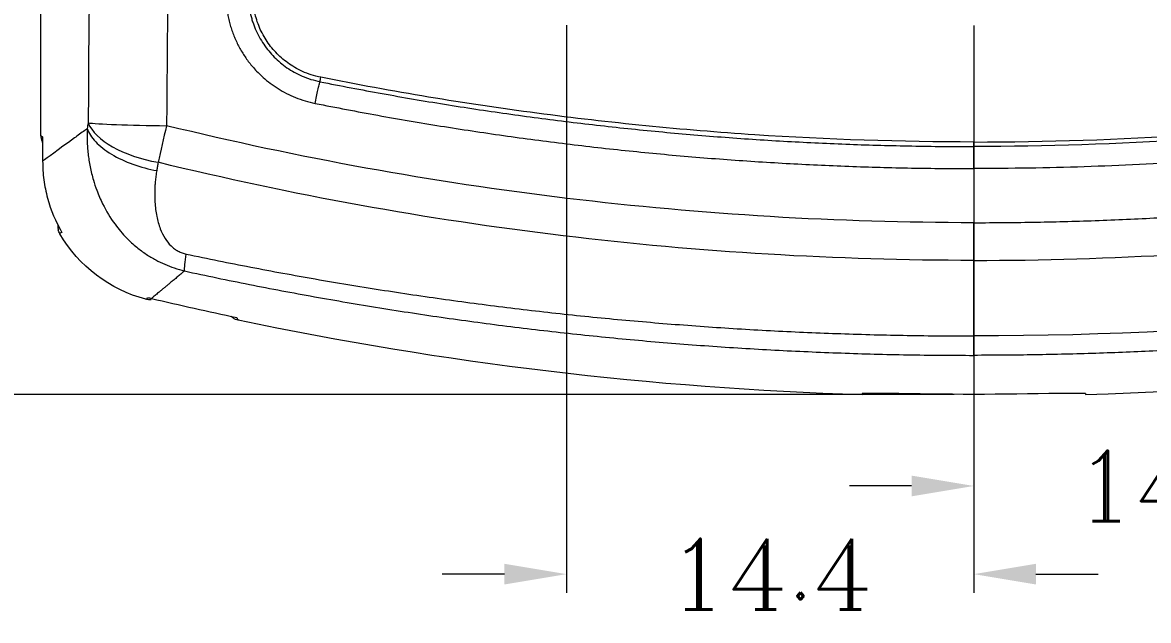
# Model space of a CAD drawing. Header units: millimetres. Extents: x -2408 to -1447, y -915 to -594.
# Drawn here: x -1784.14 to -1744.32, y -867.53 to -846.36 of the extents above; entities that cross this region are included whole.
import ezdxf

# ---------------------------------------------------------------- set-up
doc = ezdxf.new("R2010")
doc.units = ezdxf.units.MM
doc.layers.get('0').update_dxf_attribs({"linetype": 'CONTINUOUS'})
doc.layers.get('Defpoints').update_dxf_attribs({"linetype": 'CONTINUOUS'})
doc.layers.add('5', color=7, linetype='CONTINUOUS', true_color=0xffffff)
doc.styles.add('ROMANC', font='romanc.shx', dxfattribs={"bigfont": 'gbcbig.shx'})
doc.dimstyles.new('YanXiu', dxfattribs={"dimtxt": 2.5, "dimasz": 2.2, "dimexe": 0.66, "dimexo": 0.66, "dimgap": 0.66, "dimtad": 0, "dimdsep": 46, "dimtxsty": 'ROMANC', "dimcen": 0, "dimclrd": 256, "dimclre": 131, "dimclrt": 42, "dimazin": 2, "dimtfac": 1, "dimtofl": 0, "dimtmove": 0, "dimatfit": 3, "dimfxl": 0, "dimlwd": 5, "dimlwe": 5, "dimarcsym": 0})

# ---------------------------------------------------------------- blocks, each defined once
blk = doc.blocks.new('*D87')
at = {"color": 131, "lineweight": 5}
for p, q in [((1659.063, 697.871), (1603.679, 697.871)), ((1659.063, 507.476), (1603.679, 507.476))]:
    blk.add_line(p, q, dxfattribs=at)
at = {"lineweight": 5}
for p, q in [((1604.379, 695.071), (1604.379, 611.79)), ((1604.379, 510.276), (1604.379, 593.557))]:
    blk.add_line(p, q, dxfattribs=at)
for points in [[(1603.912, 695.071), (1604.846, 695.071), (1604.379, 697.871)], [(1603.912, 510.276), (1604.846, 510.276), (1604.379, 507.476)]]:
    blk.add_solid(points)
at = {"layer": 'Defpoints', "color": 0}
for p in [(1604.379, 697.871), (1659.762, 697.871, 35), (1659.762, 507.476, 35)]:
    blk.add_point(p, dxfattribs=at)
at = {"color": 42, "insert": (1604.379, 602.674), "char_height": 3.5, "attachment_point": 5, "rotation": 90, "style": 'ROMANC'}
blk.add_mtext('190.39', dxfattribs=at)
blk = doc.blocks.new('*D101')
at = {"color": 131, "lineweight": 5}
for p, q in [((1645.362, 520.544), (1645.362, 500.453)), ((1659.762, 520.528), (1659.762, 500.453))]:
    blk.add_line(p, q, dxfattribs=at)
at = {"lineweight": 5}
for p, q in [((1643.162, 501.113), (1640.962, 501.113)), ((1661.962, 501.113), (1664.162, 501.113))]:
    blk.add_line(p, q, dxfattribs=at)
for points in [[(1643.162, 501.479), (1643.162, 500.746), (1645.362, 501.113)], [(1661.962, 501.479), (1661.962, 500.746), (1659.762, 501.113)]]:
    blk.add_solid(points)
at = {"layer": 'Defpoints', "color": 0}
for p in [(1645.362, 521.204, 35), (1659.762, 521.188, 35), (1659.762, 501.113)]:
    blk.add_point(p, dxfattribs=at)
at = {"color": 42, "insert": (1652.562, 501.113), "char_height": 2.5, "attachment_point": 5, "style": 'ROMANC'}
blk.add_mtext('14.4', dxfattribs=at)
blk = doc.blocks.new('*D102')
at = {"color": 131, "lineweight": 5}
for p, q in [((1674.162, 520.53), (1674.162, 503.574)), ((1659.762, 517.625), (1659.762, 503.574))]:
    blk.add_line(p, q, dxfattribs=at)
at = {"lineweight": 5}
for p, q in [((1657.562, 504.234), (1655.362, 504.234)), ((1676.362, 504.234), (1678.562, 504.234))]:
    blk.add_line(p, q, dxfattribs=at)
for points in [[(1657.562, 504.6), (1657.562, 503.867), (1659.762, 504.234)], [(1676.362, 504.6), (1676.362, 503.867), (1674.162, 504.234)]]:
    blk.add_solid(points)
at = {"layer": 'Defpoints', "color": 0}
for p in [(1674.162, 521.19, 35), (1659.762, 518.285), (1674.162, 504.234)]:
    blk.add_point(p, dxfattribs=at)
at = {"color": 42, "insert": (1666.962, 504.234), "char_height": 2.5, "attachment_point": 5, "style": 'ROMANC'}
blk.add_mtext('14.4', dxfattribs=at)

msp = doc.modelspace()

# ---------------------------------------------------------------- linework, layer by layer
at = {"layer": '5', "color": 7, "linetype": 'Continuous', "lineweight": 5}
for p, q in [((-1783.501, -845.355, 35), (-1783.501, -850.355, 35)), ((-1783.428, -850.407, 35), (-1783.428, -851.271, 35)), ((-1750.501, -850.755, 35), (-1750.501, -850.594, 35)), ((-1750.501, -857.459, 35), (-1750.501, -854.784, 35))]:
    msp.add_line(p, q, dxfattribs=at)
at = {"layer": '5', "color": 7, "linetype": 'Continuous', "lineweight": 5, "extrusion": (0, 0, -1)}
for centre, radius, start, end in [((1778.501, -851.324, -35), 5, 284.7468, 329.707), ((1750.501, -733.073, -35), 126.453, 268.62568, 271.37432)]:
    msp.add_arc(centre, radius, start, end, dxfattribs=at)
at = {"layer": '5', "color": 7, "linetype": 'Continuous', "lineweight": 5}
for radius, start, end in [(126.448, 256.70364, 258.10626), (126.521, 271.78907, 283.3214), (126.521, 258.13733, 268.21093)]:
    msp.add_arc((-1750.501, -733.073, 35), radius, start, end, dxfattribs=at)
for centre, major_axis, ratio, start_param, end_param in [((-1778.904, -849.913, 35), (3, -0.025), 0.034889, 3.375627, 4.666099), ((-1778.904, -849.913, 35), (-2.974, 0.395), 0.483694, 0.267972, 1.485794), ((-1778.904, -849.913, 35), (0.714, 2.914), 0.037059, 1.615368, 2.080932), ((-1721.835, -850.355, 35), (61.667, 0), 0.017314, 3.141593, 3.190261)]:
    msp.add_ellipse(centre, major_axis=major_axis, ratio=ratio, start_param=start_param, end_param=end_param, dxfattribs=at)
for points in [[(-1781.396, -779.594, 35), (-1781.466, -803.04, 35), (-1781.617, -826.482, 35), (-1781.822, -849.913, 35)], [(-1778.636, -779.625, 35), (-1778.659, -787.452, 35), (-1778.72, -803.103, 35), (-1778.859, -826.567, 35), (-1778.978, -842.202, 35), (-1779.044, -850.017, 35)], [(-1773.591, -848.304, 35), (-1773.825, -848.257, 35), (-1774.259, -848.111, 35), (-1774.778, -847.802, 35), (-1775.198, -847.43, 35), (-1775.54, -846.993, 35), (-1775.804, -846.482, 35), (-1775.966, -845.929, 35), (-1776.001, -845.551, 35), (-1776.001, -845.362, 35)], [(-1773.62, -848.46, 35), (-1773.61, -848.408, 35), (-1773.601, -848.356, 35), (-1773.591, -848.304, 35)], [(-1750.501, -850.594, 35), (-1753.083, -850.594, 35), (-1758.246, -850.424, 35), (-1765.958, -849.659, 35), (-1771.057, -848.811, 35), (-1773.591, -848.304, 35)], [(-1750.501, -850.594, 35), (-1747.92, -850.594, 35), (-1742.757, -850.424, 35), (-1735.044, -849.659, 35), (-1729.945, -848.811, 35), (-1727.412, -848.304, 35)], [(-1781.822, -849.913, 35), (-1781.832, -849.983, 35), (-1781.842, -850.052, 35), (-1781.852, -850.12, 35)], [(-1782.301, -850.449, 35), (-1782.899, -850.886, 35), (-1783.279, -851.163, 35), (-1783.428, -851.271, 35)], [(-1781.936, -850.181, 35), (-1782.065, -850.276, 35), (-1782.187, -850.366, 35), (-1782.301, -850.449, 35)], [(-1781.852, -850.12, 35), (-1781.88, -850.14, 35), (-1781.908, -850.161, 35), (-1781.936, -850.181, 35)], [(-1779.347, -851.313, 35), (-1779.354, -851.361, 35), (-1779.37, -851.458, 35), (-1779.386, -851.556, 35), (-1779.394, -851.606, 35)], [(-1782.819, -853.847, 35), (-1782.845, -853.801, 35), (-1782.864, -853.752, 35), (-1782.875, -853.701, 35)], [(-1782.744, -853.795, 35), (-1782.805, -853.81, 35), (-1782.83, -853.827, 35), (-1782.819, -853.847, 35)], [(-1722.653, -854.562, 35), (-1731.792, -856.489, 35), (-1741.149, -857.459, 35), (-1750.501, -857.459, 35)], [(-1779.774, -856.16, 35), (-1779.755, -856.165, 35), (-1779.738, -856.144, 35), (-1779.724, -856.096, 35)], [(-1779.641, -856.176, 35), (-1779.686, -856.176, 35), (-1779.731, -856.171, 35), (-1779.774, -856.16, 35)], [(-1779.724, -856.096, 35), (-1779.677, -856.109, 35), (-1779.63, -856.12, 35), (-1779.583, -856.132, 35)], [(-1779.643, -856.167, 35), (-1779.626, -856.17, 35), (-1779.61, -856.171, 35), (-1779.594, -856.171, 35)], [(-1776.562, -856.807, 35), (-1776.544, -856.86, 35), (-1776.527, -856.889, 35), (-1776.51, -856.892, 35)], [(-1753.534, -859.49, 35), (-1753.84, -859.497, 35), (-1754.146, -859.5, 35), (-1754.451, -859.501, 35)], [(-1754.451, -859.501, 35), (-1754.451, -859.522, 35), (-1754.451, -859.533, 35), (-1754.451, -859.533, 35)], [(-1746.551, -859.501, 35), (-1746.857, -859.5, 35), (-1747.163, -859.497, 35), (-1747.468, -859.49, 35)], [(-1746.551, -859.501, 35), (-1746.551, -859.522, 35), (-1746.551, -859.533, 35), (-1746.551, -859.533, 35)]]:
    msp.add_open_spline(points, degree=3, dxfattribs=at)
for points, knots in [([(-1776.946, -845.378, 35), (-1776.945, -845.444, 35), (-1776.943, -845.576, 35), (-1776.927, -845.774, 35), (-1776.903, -845.971, 35), (-1776.867, -846.167, 35), (-1776.823, -846.36, 35), (-1776.768, -846.551, 35), (-1776.704, -846.74, 35), (-1776.63, -846.925, 35), (-1776.547, -847.105, 35), (-1776.455, -847.282, 35), (-1776.354, -847.453, 35), (-1776.244, -847.62, 35), (-1776.126, -847.78, 35), (-1776, -847.935, 35), (-1775.839, -848.113, 35), (-1775.636, -848.31, 35), (-1775.382, -848.518, 35), (-1775.105, -848.709, 35), (-1774.806, -848.879, 35), (-1774.485, -849.024, 35), (-1774.146, -849.145, 35), (-1773.91, -849.199, 35), (-1773.79, -849.226, 35)], [0, 0, 0, 0, 0.036831, 0.073667, 0.110511, 0.147363, 0.184227, 0.221108, 0.258006, 0.294914, 0.33182, 0.368725, 0.405639, 0.442572, 0.47953, 0.516507, 0.553493, 0.612954, 0.673837, 0.73616, 0.799937, 0.865177, 0.93188, 1, 1, 1, 1]), ([(-1776.16, -845.36, 35), (-1776.159, -845.415, 35), (-1776.157, -845.523, 35), (-1776.144, -845.684, 35), (-1776.123, -845.843, 35), (-1776.094, -845.999, 35), (-1776.058, -846.152, 35), (-1776.015, -846.302, 35), (-1775.965, -846.448, 35), (-1775.889, -846.641, 35), (-1775.777, -846.873, 35), (-1775.617, -847.134, 35), (-1775.438, -847.374, 35), (-1775.24, -847.591, 35), (-1775.024, -847.79, 35), (-1774.788, -847.969, 35), (-1774.531, -848.129, 35), (-1774.249, -848.267, 35), (-1773.945, -848.384, 35), (-1773.73, -848.434, 35), (-1773.62, -848.46, 35)], [0, 0, 0, 0, 0.037573, 0.074823, 0.11176, 0.148392, 0.184714, 0.220701, 0.256323, 0.291555, 0.363922, 0.434447, 0.503023, 0.57045, 0.637615, 0.705523, 0.775099, 0.847194, 0.922302, 1, 1, 1, 1]), ([(-1773.79, -849.226, 35), (-1773.775, -849.149, 35), (-1773.758, -849.067, 35), (-1773.725, -848.907, 35), (-1773.708, -848.828, 35), (-1773.676, -848.687, 35), (-1773.662, -848.625, 35), (-1773.638, -848.524, 35), (-1773.628, -848.486, 35), (-1773.62, -848.46, 35)], [0, 0, 0, 0, 0.25, 0.25, 0.5, 0.5, 0.75, 0.75, 1, 1, 1, 1]), ([(-1773.62, -848.46, 35), (-1773.254, -848.532, 35), (-1772.521, -848.677, 35), (-1771.421, -848.881, 35), (-1770.319, -849.075, 35), (-1769.218, -849.258, 35), (-1768.115, -849.43, 35), (-1767.013, -849.592, 35), (-1765.91, -849.743, 35), (-1764.807, -849.883, 35), (-1763.704, -850.013, 35), (-1762.601, -850.133, 35), (-1761.499, -850.241, 35), (-1760.396, -850.34, 35), (-1759.294, -850.428, 35), (-1758.193, -850.505, 35), (-1757.091, -850.572, 35), (-1755.991, -850.629, 35), (-1754.891, -850.675, 35), (-1753.792, -850.711, 35), (-1752.694, -850.736, 35), (-1751.597, -850.752, 35), (-1750.867, -850.754, 35), (-1750.501, -850.755, 35)], [0, 0, 0, 0, 0.048171, 0.096285, 0.144344, 0.192347, 0.240293, 0.288184, 0.336019, 0.383797, 0.431521, 0.479189, 0.526802, 0.574361, 0.621867, 0.669319, 0.716718, 0.764064, 0.811357, 0.858597, 0.905784, 0.952919, 1, 1, 1, 1]), ([(-1727.382, -848.46, 35), (-1729.907, -848.966, 35), (-1735.045, -849.822, 35), (-1742.768, -850.586, 35), (-1747.951, -850.755, 35), (-1750.501, -850.755, 35)], [0, 0, 0, 0, 0.332069, 0.671182, 1, 1, 1, 1]), ([(-1773.79, -849.226, 35), (-1773.421, -849.299, 35), (-1772.683, -849.445, 35), (-1771.575, -849.65, 35), (-1770.465, -849.845, 35), (-1769.355, -850.029, 35), (-1768.245, -850.202, 35), (-1767.134, -850.365, 35), (-1766.023, -850.517, 35), (-1764.912, -850.658, 35), (-1763.801, -850.789, 35), (-1762.69, -850.909, 35), (-1761.579, -851.018, 35), (-1760.468, -851.117, 35), (-1759.358, -851.206, 35), (-1758.248, -851.283, 35), (-1757.139, -851.351, 35), (-1756.03, -851.408, 35), (-1754.922, -851.454, 35), (-1753.816, -851.49, 35), (-1752.71, -851.516, 35), (-1751.605, -851.532, 35), (-1750.869, -851.534, 35), (-1750.501, -851.535, 35)], [0, 0, 0, 0, 0.048164, 0.096275, 0.144334, 0.192339, 0.24029, 0.288186, 0.336027, 0.383812, 0.43154, 0.479214, 0.526832, 0.574396, 0.621905, 0.66936, 0.716761, 0.764107, 0.811399, 0.858634, 0.905813, 0.952936, 1, 1, 1, 1]), ([(-1727.212, -849.226, 35), (-1727.561, -849.295, 35), (-1728.258, -849.433, 35), (-1729.306, -849.627, 35), (-1730.355, -849.813, 35), (-1731.406, -849.989, 35), (-1732.458, -850.156, 35), (-1733.512, -850.313, 35), (-1734.567, -850.461, 35), (-1735.624, -850.6, 35), (-1736.682, -850.729, 35), (-1737.741, -850.848, 35), (-1739.096, -850.988, 35), (-1740.747, -851.138, 35), (-1742.695, -851.283, 35), (-1744.644, -851.396, 35), (-1746.595, -851.476, 35), (-1748.548, -851.526, 35), (-1749.85, -851.532, 35), (-1750.501, -851.535, 35)], [0, 0, 0, 0, 0.045495, 0.090975, 0.136442, 0.1819, 0.227354, 0.272806, 0.31826, 0.363719, 0.409189, 0.454671, 0.50017, 0.583517, 0.666818, 0.750094, 0.833369, 0.916663, 1, 1, 1, 1]), ([(-1750.501, -853.45, 35), (-1755.304, -853.45, 35), (-1760.109, -853.162, 35), (-1769.646, -852.014, 35), (-1774.381, -851.155, 35), (-1779.044, -850.017, 35)], [0, 0, 0, 0, 0.5, 0.5, 1, 1, 1, 1]), ([(-1750.501, -853.45, 35), (-1750.132, -853.449, 35), (-1749.392, -853.447, 35), (-1748.284, -853.431, 35), (-1747.176, -853.405, 35), (-1746.069, -853.37, 35), (-1744.962, -853.324, 35), (-1743.856, -853.268, 35), (-1742.75, -853.201, 35), (-1741.645, -853.125, 35), (-1740.541, -853.038, 35), (-1739.437, -852.942, 35), (-1738.334, -852.835, 35), (-1737.231, -852.717, 35), (-1735.814, -852.554, 35), (-1734.086, -852.331, 35), (-1732.048, -852.033, 35), (-1730.017, -851.7, 35), (-1727.992, -851.333, 35), (-1725.974, -850.93, 35), (-1723.962, -850.495, 35), (-1722.627, -850.176, 35), (-1721.959, -850.017, 35)], [0, 0, 0, 0, 0.038474, 0.076932, 0.115377, 0.153813, 0.192242, 0.230668, 0.269094, 0.307523, 0.345959, 0.384404, 0.422863, 0.461337, 0.499831, 0.571341, 0.642797, 0.71422, 0.785632, 0.857052, 0.928501, 1, 1, 1, 1]), ([(-1783.501, -850.346, 35), (-1783.493, -850.438, 35), (-1783.475, -850.533, 35), (-1783.438, -850.605, 35), (-1783.431, -850.617, 35)], [0, 0, 0, 0, 0.826332, 1, 1, 1, 1]), ([(-1781.852, -850.12, 35), (-1781.854, -850.192, 35), (-1781.859, -850.339, 35), (-1781.855, -850.56, 35), (-1781.844, -850.784, 35), (-1781.822, -851.012, 35), (-1781.792, -851.241, 35), (-1781.751, -851.473, 35), (-1781.699, -851.707, 35), (-1781.624, -851.984, 35), (-1781.504, -852.349, 35), (-1781.272, -852.886, 35), (-1780.925, -853.461, 35), (-1780.501, -853.961, 35), (-1780.124, -854.31, 35), (-1779.776, -854.566, 35), (-1779.442, -854.766, 35), (-1779.111, -854.927, 35), (-1778.772, -855.061, 35), (-1778.533, -855.125, 35), (-1778.41, -855.158, 35)], [0, 0, 0, 0, 0.032426, 0.065466, 0.099125, 0.133402, 0.168311, 0.20388, 0.240139, 0.27711, 0.334896, 0.415657, 0.545667, 0.642781, 0.716825, 0.779866, 0.838324, 0.891123, 0.944067, 1, 1, 1, 1]), ([(-1781.852, -850.12, 35), (-1781.796, -850.271, 35), (-1781.697, -850.429, 35), (-1781.408, -850.738, 35), (-1781.218, -850.89, 35), (-1780.768, -851.162, 35), (-1780.509, -851.282, 35), (-1779.962, -851.479, 35), (-1779.675, -851.554, 35), (-1779.394, -851.606, 35)], [0, 0, 0, 0, 0.25, 0.25, 0.5, 0.5, 0.75, 0.75, 1, 1, 1, 1]), ([(-1783.428, -851.271, 35), (-1783.428, -851.491, 35), (-1783.414, -851.71, 35), (-1783.356, -852.148, 35), (-1783.312, -852.367, 35), (-1783.139, -853.004, 35), (-1782.969, -853.411, 35), (-1782.744, -853.795, 35)], [0, 0, 0, 0, 0.25, 0.25, 0.5, 0.5, 1, 1, 1, 1]), ([(-1779.394, -851.606, 35), (-1779.404, -851.67, 35), (-1779.424, -851.798, 35), (-1779.445, -851.987, 35), (-1779.46, -852.174, 35), (-1779.467, -852.36, 35), (-1779.467, -852.543, 35), (-1779.455, -852.836, 35), (-1779.409, -853.216, 35), (-1779.289, -853.645, 35), (-1779.124, -853.993, 35), (-1778.942, -854.229, 35), (-1778.773, -854.374, 35), (-1778.64, -854.458, 35), (-1778.498, -854.524, 35), (-1778.399, -854.549, 35), (-1778.349, -854.562, 35)], [0, 0, 0, 0, 0.05472, 0.109356, 0.163939, 0.218494, 0.273053, 0.327645, 0.483814, 0.625738, 0.744711, 0.842223, 0.88591, 0.925747, 0.963198, 1, 1, 1, 1]), ([(-1750.501, -854.784, 35), (-1755.353, -854.784, 35), (-1760.205, -854.493, 35), (-1769.842, -853.334, 35), (-1774.628, -852.465, 35), (-1779.347, -851.313, 35)], [0, 0, 0, 0, 0.5, 0.5, 1, 1, 1, 1]), ([(-1750.501, -854.784, 35), (-1745.647, -854.784, 35), (-1740.791, -854.493, 35), (-1731.152, -853.333, 35), (-1726.368, -852.464, 35), (-1721.656, -851.313, 35)], [0, 0, 0, 0, 0.5, 0.5, 1, 1, 1, 1]), ([(-1782.887, -853.537, 35), (-1782.891, -853.569, 35), (-1782.892, -853.629, 35), (-1782.879, -853.676, 35), (-1782.869, -853.699, 35)], [0, 0, 0, 0, 0.501576, 1, 1, 1, 1]), ([(-1778.41, -855.158, 35), (-1778.412, -855.107, 35), (-1778.408, -855.028, 35), (-1778.386, -854.824, 35), (-1778.37, -854.7, 35), (-1778.349, -854.562, 35)], [0, 0, 0, 0, 0.5, 0.5, 1, 1, 1, 1]), ([(-1778.349, -854.562, 35), (-1777.97, -854.64, 35), (-1777.212, -854.798, 35), (-1776.072, -855.023, 35), (-1774.93, -855.238, 35), (-1773.786, -855.443, 35), (-1772.638, -855.639, 35), (-1771.489, -855.824, 35), (-1770.338, -856, 35), (-1769.184, -856.166, 35), (-1768.028, -856.322, 35), (-1766.871, -856.468, 35), (-1765.711, -856.604, 35), (-1764.55, -856.731, 35), (-1763.387, -856.847, 35), (-1762.222, -856.953, 35), (-1761.056, -857.049, 35), (-1759.888, -857.135, 35), (-1758.719, -857.212, 35), (-1757.548, -857.278, 35), (-1756.376, -857.334, 35), (-1755.203, -857.379, 35), (-1754.029, -857.415, 35), (-1752.854, -857.44, 35), (-1751.678, -857.456, 35), (-1750.894, -857.458, 35), (-1750.501, -857.459, 35)], [0, 0, 0, 0, 0.041442, 0.0829, 0.124375, 0.165867, 0.207376, 0.248902, 0.290447, 0.33201, 0.373592, 0.415193, 0.456814, 0.498456, 0.54012, 0.581806, 0.623514, 0.665246, 0.707002, 0.748782, 0.790587, 0.832418, 0.874274, 0.916156, 0.958064, 1, 1, 1, 1]), ([(-1778.411, -855.159, 35), (-1778.455, -855.195, 35), (-1778.543, -855.269, 35), (-1778.666, -855.371, 35), (-1778.782, -855.468, 35), (-1778.892, -855.559, 35), (-1778.994, -855.644, 35), (-1779.089, -855.722, 35), (-1779.176, -855.795, 35), (-1779.257, -855.861, 35), (-1779.33, -855.922, 35), (-1779.395, -855.976, 35), (-1779.454, -856.025, 35), (-1779.504, -856.067, 35), (-1779.548, -856.103, 35), (-1779.571, -856.122, 35), (-1779.583, -856.132, 35)], [0, 0, 0, 0, 0.071591, 0.143138, 0.214646, 0.286119, 0.357562, 0.42898, 0.500377, 0.571759, 0.64313, 0.714496, 0.78586, 0.857229, 0.928607, 1, 1, 1, 1]), ([(-1778.411, -855.159, 35), (-1778.029, -855.24, 35), (-1777.266, -855.404, 35), (-1776.119, -855.636, 35), (-1774.97, -855.858, 35), (-1773.819, -856.07, 35), (-1772.665, -856.272, 35), (-1771.51, -856.464, 35), (-1770.353, -856.646, 35), (-1769.194, -856.817, 35), (-1768.034, -856.977, 35), (-1766.872, -857.128, 35), (-1765.709, -857.268, 35), (-1764.544, -857.398, 35), (-1763.378, -857.517, 35), (-1762.211, -857.626, 35), (-1761.043, -857.725, 35), (-1759.874, -857.814, 35), (-1758.705, -857.892, 35), (-1757.534, -857.959, 35), (-1756.363, -858.016, 35), (-1755.191, -858.063, 35), (-1754.019, -858.1, 35), (-1752.846, -858.126, 35), (-1751.674, -858.142, 35), (-1750.892, -858.144, 35), (-1750.501, -858.145, 35)], [0, 0, 0, 0, 0.041643, 0.083291, 0.124942, 0.166597, 0.208253, 0.249912, 0.291572, 0.333233, 0.374894, 0.416557, 0.45822, 0.499885, 0.541552, 0.583221, 0.624892, 0.666566, 0.708242, 0.749921, 0.7916, 0.833281, 0.874962, 0.916642, 0.958322, 1, 1, 1, 1]), ([(-1722.592, -855.159, 35), (-1722.946, -855.235, 35), (-1723.653, -855.386, 35), (-1724.717, -855.602, 35), (-1725.782, -855.81, 35), (-1726.848, -856.009, 35), (-1727.915, -856.2, 35), (-1728.984, -856.381, 35), (-1730.054, -856.553, 35), (-1731.124, -856.717, 35), (-1732.196, -856.871, 35), (-1733.269, -857.017, 35), (-1734.343, -857.154, 35), (-1735.417, -857.282, 35), (-1736.492, -857.401, 35), (-1737.568, -857.512, 35), (-1738.644, -857.613, 35), (-1739.721, -857.706, 35), (-1740.798, -857.789, 35), (-1741.876, -857.864, 35), (-1742.953, -857.93, 35), (-1744.032, -857.988, 35), (-1745.11, -858.036, 35), (-1746.188, -858.076, 35), (-1747.267, -858.107, 35), (-1748.345, -858.129, 35), (-1749.423, -858.142, 35), (-1750.142, -858.144, 35), (-1750.501, -858.145, 35)], [0, 0, 0, 0, 0.038639, 0.077262, 0.115868, 0.154458, 0.193032, 0.23159, 0.270134, 0.308663, 0.347177, 0.385676, 0.424162, 0.462635, 0.501094, 0.53954, 0.577973, 0.616394, 0.654804, 0.693201, 0.731587, 0.769962, 0.808327, 0.846681, 0.885025, 0.923359, 0.961684, 1, 1, 1, 1]), ([(-1776.756, -856.762, 35), (-1776.75, -856.768, 35), (-1776.704, -856.811, 35), (-1776.627, -856.873, 35), (-1776.528, -856.88, 35), (-1776.508, -856.88, 35)], [0, 0, 0, 0, 0.116332, 0.83711, 1, 1, 1, 1])]:
    msp.add_open_spline(points, degree=3, knots=knots, dxfattribs=at)
for points, weights in [([(-1750.501, -851.535, 35), (-1750.501, -851.176, 35), (-1750.501, -850.878, 35), (-1750.501, -850.755, 35)], [1.1045443636, 0.964454646986, 0.965155366307, 1.10664652156]), ([(-1750.501, -854.784, 35), (-1750.501, -854.372, 35), (-1750.501, -853.919, 35), (-1750.501, -853.45, 35)], [1.01366450653, 0.995443200571, 0.995445164701, 1.01367039892]), ([(-1750.501, -858.145, 35), (-1750.501, -858.034, 35), (-1750.501, -857.8, 35), (-1750.501, -857.459, 35)], [1.01633629518, 0.994554591614, 0.994554568272, 1.01633622516])]:
    msp.add_rational_spline(points, weights, degree=3, dxfattribs=at)

# ---------------------------------------------------------------- dimensions: what is measured, and where the dimension line sits
dim = msp.add_linear_dim(base=(-1805.8845, -669.1312), p1=(-1750.5013, -859.526, 35), p2=(-1750.5013, -669.1312, 35), angle=90, dimstyle='YanXiu', override={"dimtxt": 3.5, "dimasz": 2.8, "dimexe": 0.69965, "dimexo": 0.69965, "dimgap": 0.69965})
dim.commit()
dim.dimension.update_dxf_attribs({"geometry": '*D87', "text_midpoint": (-1805.8845, -764.3286), "insert": (-3410.2636, -1367.0022)})
for base, p1, p2, picture, middle in [((-1750.501, -865.889), (-1764.901, -845.799, 35), (-1750.501, -845.814, 35), '*D101', (-1757.701, -865.889)), ((-1736.101, -862.768), (-1750.501, -848.717), (-1736.101, -845.813, 35), '*D102', (-1743.301, -862.768))]:
    dim = msp.add_linear_dim(base=base, p1=p1, p2=p2, dimstyle='YanXiu')
    dim.commit()
    dim.dimension.update_dxf_attribs({"geometry": picture, "text_midpoint": middle, "insert": (-3410.264, -1367.002)})

doc.saveas('drawing.dxf')
